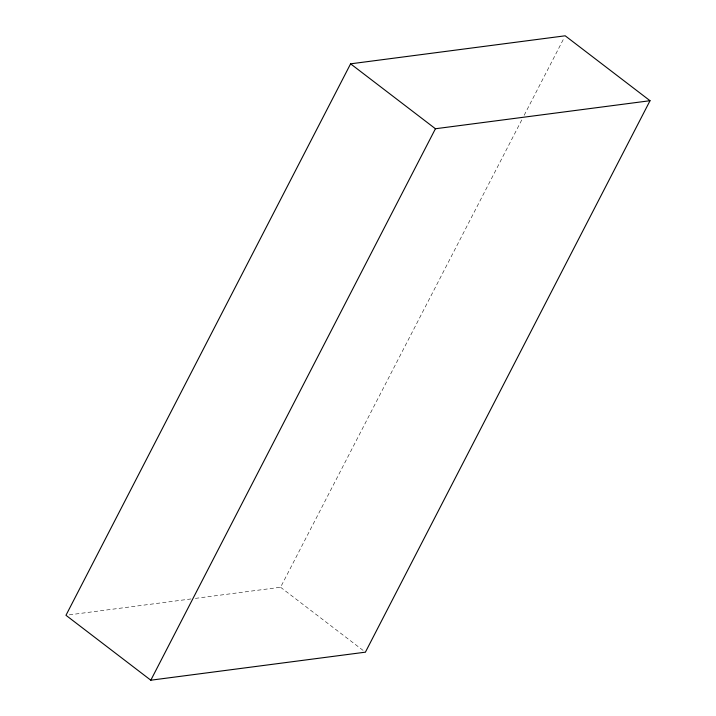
<?xml version="1.0" encoding="UTF-8"?>
<svg xmlns="http://www.w3.org/2000/svg" width="716" height="716" viewBox="0 0 716 716"><rect width="100%" height="100%" fill="white"/><g stroke="black" fill="none" stroke-linecap="round" stroke-linejoin="round"><path stroke-width="0.54" stroke-dasharray="3.58 2.69" d="M195.387 598.379L280.565 587.254L522.116 119.268M524.166 115.285L564.163 37.787M69.291 614.856L190.966 598.961M280.565 587.254L365.402 652.169"/><path stroke-width="1.07" d="M350.598 63.831L65.97 615.286L150.808 680.2L365.402 652.169L650.03 100.714L565.192 35.8L350.598 63.831L435.435 128.746L650.03 100.714M150.808 680.2L435.435 128.746"/></g></svg>
